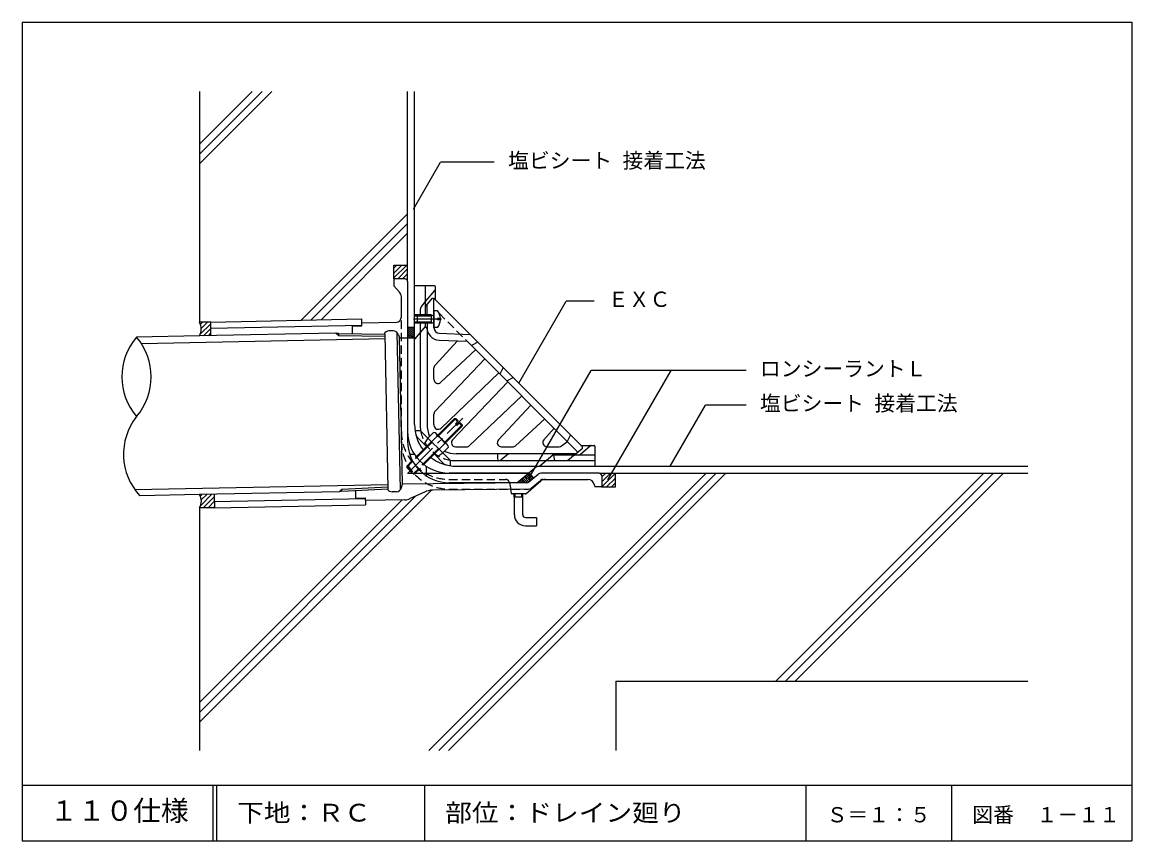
# Model space of a CAD drawing. Units: millimetres, scale not verified. Extents: x -399 to 401, y -623 to 607.
# Drawn here: x -399 to 401, y -623 to -33 of the extents above; entities that cross this region are included whole.
import ezdxf
from ezdxf.enums import TextEntityAlignment as Align

# ---------------------------------------------------------------- set-up
doc = ezdxf.new("R2010")
doc.units = ezdxf.units.MM
doc.header["$LTSCALE"] = 5
doc.linetypes.add('CHAIN1', pattern=[8, 5, -1, 1, -1])
doc.linetypes.add('DASHED1', pattern=[1.8, 1.2, -0.6])
for name, color, linetype in [('2-1', 4, 'Continuous'), ('2-2_in line', 7, 'Continuous'), ('2-3', 3, 'Continuous'), ('2-4_out line', 2, 'Continuous'), ('2-7_ビス', 7, 'Continuous'), ('2-8_drain他', 4, 'Continuous'), ('2-9_strainer他', 4, 'Continuous'), ('2-A_moji', 7, 'Continuous'), ('2-D_ハッチ他', 4, 'Continuous'), ('2-E_con他', 4, 'Continuous'), ('F-2', 7, 'Continuous'), ('F-5', 6, 'Continuous'), ('F-7', 1, 'Continuous'), ('F-A', 7, 'Continuous')]:
    doc.layers.add(name, color=color, linetype=linetype)
doc.styles.add('HG丸ｺﾞｼｯｸM-PRO', font='')
doc.styles.add('ＭＳ ゴシック', font='')
doc.styles.get('HG丸ｺﾞｼｯｸM-PRO').set_extended_font_data('HG丸ｺﾞｼｯｸM-PRO')
doc.styles.get('ＭＳ ゴシック').set_extended_font_data('MS Gothic')

msp = doc.modelspace()

# ---------------------------------------------------------------- linework, layer by layer
at = {"layer": '2-1'}
for p, q in [((-263.028, -248.907), (-154.14, -246.689)), ((-154.079, -249.689), (-154.14, -246.689)), ((-262.824, -258.755), (-263.028, -248.907)), ((-262.937, -253.406), (-154.048, -251.188)), ((-313.119, -264.281), (-137.204, -260.697)), ((-172.679, -256.919), (-271.036, -258.923)), ((-170.847, -257.207), (-172.679, -256.919)), ((-170.817, -258.706), (-172.678, -256.919)), ((-170.847, -257.207), (-170.817, -258.706)), ((-170.847, -257.207), (-137.268, -257.572)), ((-170.817, -258.706), (-137.237, -259.071)), ((-134.996, -369.101), (-137.268, -257.572)), ((-317.733, -369.697), (-135.059, -365.975)), ((-168.563, -369.333), (-135.026, -367.601)), ((-170.35, -371.195), (-271.036, -373.246)), ((-260.5, -373.032), (-260.3, -382.879)), ((-168.563, -369.333), (-170.351, -371.195)), ((-168.533, -370.833), (-170.35, -371.195)), ((-168.533, -370.833), (-168.563, -369.333)), ((-168.533, -370.833), (-134.996, -369.101)), ((-260.392, -378.38), (-151.503, -376.162)), ((-260.3, -382.879), (-151.411, -380.661)), ((-151.472, -377.662), (-151.411, -380.661))]:
    msp.add_line(p, q, dxfattribs=at)
at = {"layer": '2-2_in line'}
for p, q in [((-121.037, -219.826), (-121.037, -82.826)), ((-131.037, -207.827), (-121.036, -207.827)), ((-131.037, -217.827), (-131.037, -207.827)), ((-263.028, -248.907), (-271.036, -248.907)), ((-121.036, -260.268), (-116.036, -260.268)), ((-121.036, -357.826), (-33.815, -357.826)), ((-30.215, -361.333), (-33.429, -357.503)), ((16.963, -357.826), (326.084, -357.826)), ((28.846, -367.826), (28.846, -357.826)), ((18.846, -367.826), (28.846, -367.826)), ((-260.3, -382.879), (-271.036, -382.879))]:
    msp.add_line(p, q, dxfattribs=at)
msp.add_arc((-349.838, -288.428), 43.947, 319.43278, 40.56722, dxfattribs=at)
at = {"layer": '2-3'}
for p, q in [((-271.036, -82.826), (-271.036, -248.907)), ((-271.036, -258.923), (-316.454, -259.848)), ((-271.036, -373.246), (-314.125, -374.124)), ((-271.036, -382.878), (-271.036, -557.826)), ((28.964, -507.826), (326.084, -507.826)), ((28.964, -507.826), (28.964, -557.826))]:
    msp.add_line(p, q, dxfattribs=at)
for centre, radius, start, end in [((-281.222, -253.915), 11.351, 333.81919, 26.18081), ((-283.07, -288.428), 43.947, 139.43278, 220.56722), ((-281.934, -344.206), 43.947, 141.76605, 222.90393), ((-279.162, -378.063), 9.446, 329.34187, 30.65813)]:
    msp.add_arc(centre, radius, start, end, dxfattribs=at)
at = {"layer": '2-4_out line'}
for p, q in [((-116.037, -252.544), (-116.037, -82.826)), ((-121.036, -252.544), (-116.036, -252.544)), ((-42.267, -364.918), (-27.856, -352.826)), ((-27.856, -352.826), (326.084, -352.826))]:
    msp.add_line(p, q, dxfattribs=at)
at = {"layer": '2-7_ビス'}
for p, q in [((-123.036, -217.827), (-131.037, -217.827)), ((-131.037, -217.827), (-131.037, -222.826)), ((-126.88, -227.284), (-131.037, -222.826)), ((-121.036, -219.826), (-121.036, -334.827)), ((-125.537, -245.188), (-125.537, -230.694)), ((-161.036, -251.831), (-154.038, -251.688)), ((-161.036, -251.831), (-160.925, -257.315)), ((-129.455, -249.187), (-154.079, -249.689)), ((-154.038, -251.688), (-154.079, -249.689)), ((-131.544, -255.231), (-134.509, -255.291)), ((-126.194, -369.774), (-128.499, -256.543)), ((-127.64, -258.053), (-127.365, -258.946)), ((-124.773, -365.879), (-126.935, -259.701)), ((-125.413, -260.357), (-121.036, -260.268)), ((-116.064, -344.368), (-118.378, -344.368)), ((-107.578, -352.854), (-107.578, -359.034)), ((-33.815, -357.826), (-91.037, -357.826)), ((-33.557, -364.137), (-26.873, -358.528)), ((16.963, -357.826), (-24.945, -357.826)), ((18.964, -359.826), (18.964, -367.826)), ((-125.395, -368.231), (-124.773, -365.879)), ((-35.451, -364.839), (-124.773, -365.879)), ((-35.471, -364.826), (-91.037, -364.826)), ((-35.897, -372.71), (-24.917, -363.496)), ((-31.897, -368.618), (-25.235, -363.028)), ((-23.307, -362.326), (8.79, -362.326)), ((13.71, -366.432), (13.963, -367.826)), ((18.964, -367.826), (13.963, -367.826)), ((-158.623, -370.321), (-158.512, -375.805)), ((-158.512, -375.805), (-151.513, -375.663)), ((-151.472, -377.662), (-151.513, -375.663)), ((-129.18, -371.207), (-132.147, -371.267)), ((-108.931, -371.489), (-119.148, -376.176)), ((-33.79, -369.32), (-102.852, -370.124)), ((-46.114, -372.42), (-46.676, -369.47)), ((-36.219, -372.826), (-45.623, -372.826)), ((-44.212, -374.826), (-44.212, -372.826)), ((-44.212, -374.826), (-37.862, -374.826)), ((-44.037, -387.826), (-44.037, -374.826)), ((-43.397, -374.826), (-43.397, -372.826)), ((-38.677, -374.826), (-38.677, -372.826)), ((-38.037, -387.826), (-38.037, -374.826)), ((-37.862, -374.826), (-37.862, -372.826)), ((-123.114, -377.085), (-151.472, -377.662)), ((-36.037, -389.827), (-28.037, -389.827)), ((-28.037, -389.827), (-28.037, -395.826)), ((-36.037, -395.826), (-28.037, -395.826))]:
    msp.add_line(p, q, dxfattribs=at)
at = {"layer": '2-7_ビス', "linetype": 'DASHED1'}
for p, q in [((-125.537, -334.826), (-125.537, -245.188)), ((-91.037, -362.326), (-50.519, -362.326)), ((-47.572, -364.765), (-46.655, -369.577)), ((-91.037, -369.326), (-34.348, -369.326))]:
    msp.add_line(p, q, dxfattribs=at)
at = {"layer": '2-7_ビス'}
for centre, radius, start, end in [((-123.036, -219.826), 2, 0, 90), ((-130.537, -230.694), 5, 0, 43.00006), ((-129.536, -245.188), 4, 271.16649, 0), ((-134.428, -259.29), 4, 91.16649, 154.41655), ((-131.463, -259.23), 4, 17.11238, 91.16684), ((-125.453, -258.358), 2, 197.11249, 271.16684), ((-91.037, -327.826), 30, 180, 270), ((-91.037, -334.827), 30, 180, 270), ((-118.378, -342.868), 1.5, 196.39026, 270), ((-106.079, -359.034), 1.5, 180, 238.14412), ((-24.945, -360.826), 3, 90, 129.99988), ((16.963, -359.826), 2, 0, 90), ((-35.471, -361.826), 3, 270, 310.00003), ((-35.486, -361.839), 3, 270.66714, 310.00003), ((-23.307, -365.326), 3, 90, 130.00003), ((-21.703, -367.326), 5, 90, 129.99965), ((8.79, -367.326), 5, 10.30489, 90), ((-132.229, -367.268), 4, 207.91092, 271.16684), ((-129.262, -367.208), 4, 271.16684, 345.18356), ((-102.677, -385.123), 15, 90.66724, 114.6427), ((-45.623, -372.326), 0.5, 190.78462, 270), ((-36.219, -372.326), 0.5, 270, 309.9993), ((-33.825, -366.32), 3, 270.66714, 309.99988), ((-123.318, -367.086), 10, 271.16655, 294.64264), ((-36.037, -387.826), 8, 180, 270), ((-36.037, -387.826), 2, 180, 270)]:
    msp.add_arc(centre, radius, start, end, dxfattribs=at)
at = {"layer": '2-7_ビス', "linetype": 'DASHED1'}
for centre, radius, start, end in [((-91.037, -327.826), 34.5, 180, 269.99995), ((-91.037, -334.826), 34.5, 180, 269.99995), ((-50.519, -365.326), 3, 10.78444, 90)]:
    msp.add_arc(centre, radius, start, end, dxfattribs=at)
at = {"layer": '2-8_drain他'}
for p, q in [((-108.036, -237.735), (-103.036, -231.826)), ((-103.036, -231.826), (-102.036, -231.826)), ((-102.036, -231.826), (4.964, -338.826)), ((-102.036, -252.977), (-102.036, -231.826)), ((-107.037, -243.826), (-107.037, -236.553)), ((-114.036, -243.826), (-114.036, -249.826)), ((-104.036, -243.826), (-114.036, -243.826)), ((-104.036, -244.696), (-114.036, -244.696)), ((-104.036, -244.696), (-102.164, -243.644)), ((-104.036, -243.826), (-103.273, -244.267)), ((-104.036, -243.826), (-104.036, -249.826)), ((-99.436, -240.826), (-102.036, -240.826)), ((-102.036, -240.826), (-102.036, -252.826)), ((-99.436, -247.305), (-99.436, -246.347)), ((-97.448, -246.347), (-99.436, -246.347)), ((-97.448, -247.305), (-99.436, -247.305)), ((-104.036, -248.956), (-114.036, -248.956)), ((-104.036, -249.826), (-114.036, -249.826)), ((-108.242, -252.585), (-108.611, -252.511)), ((-107.037, -249.826), (-107.037, -322.826)), ((-104.036, -248.956), (-102.164, -250.008)), ((-104.036, -249.826), (-103.273, -249.385)), ((-99.436, -252.826), (-102.036, -252.826)), ((-85.169, -262.45), (-101.247, -279.983)), ((-98.19, -256.974), (-76.036, -257.826)), ((-70.38, -263.483), (-74.976, -265.958)), ((-71.986, -268.948), (-96.985, -292.374)), ((-101.212, -313.209), (-65.416, -275.518)), ((-102.036, -290.185), (-102.036, -282.011)), ((-55.332, -285.602), (-96.955, -325.425)), ((-52.072, -281.791), (-54.547, -286.387)), ((-48.812, -292.122), (-88.635, -333.745)), ((-49.597, -291.337), (-45.001, -288.862)), ((-76.419, -338.001), (-38.728, -302.206)), ((-32.158, -308.776), (-55.584, -333.775)), ((-102.036, -322.826), (-102.036, -315.275)), ((-22.173, -318.761), (-43.193, -338.037)), ((-22.724, -333.85), (-15.422, -325.512)), ((-10.014, -338.211), (-5.878, -335.056)), ((-3.521, -330.341), (-5.996, -334.937)), ((-86.037, -338.826), (-78.485, -338.826)), ((0.236, -343.826), (-86.037, -343.826)), ((-53.395, -338.826), (-45.221, -338.826)), ((-20.468, -338.826), (-11.833, -338.826)), ((-0.945, -344.826), (4.964, -339.826)), ((4.964, -339.826), (4.964, -338.826))]:
    msp.add_line(p, q, dxfattribs=at)
at = {"layer": '2-8_drain他', "linetype": 'CHAIN1'}
msp.add_line((-96.573, -246.826), (-116.726, -246.826), dxfattribs=at)
at = {"layer": '2-8_drain他', "linetype": 'DASHED1'}
for p, q in [((-98.408, -242.525), (-78.186, -262.747)), ((-15.795, -345.032), (-15.036, -348.826)), ((-5.673, -348.826), (-0.945, -344.826))]:
    msp.add_line(p, q, dxfattribs=at)
at = {"layer": '2-8_drain他'}
msp.add_lwpolyline([(-98.382, -261.971), (-78.186, -262.747), (1.675, -342.609)], dxfattribs=at)
for centre, radius, start, end in [((-102.286, -243.426), 0.25, 299.32918, 0), ((-107.436, -246.826), 10, 2.74562, 36.86987), ((-107.436, -246.826), 10, 323.13013, 357.25438), ((-108.536, -254.056), 1.5, 0, 78.6897), ((-98.036, -252.977), 9, 180, 267.79758), ((-102.286, -250.226), 0.25, 0, 60.67082), ((-98.036, -252.977), 4, 180, 267.79758), ((-99.036, -282.011), 3, 137.47789, 180.00017), ((-99.036, -290.185), 3, 180.00034, 313.13882), ((-99.036, -315.275), 3, 136.47731, 180.00017), ((-86.037, -322.826), 21, 180, 204.07584), ((-86.037, -322.826), 16, 180, 181.89961), ((-99.029, -323.257), 3, 181.89812, 313.73378), ((-86.467, -335.819), 3, 136.26622, 268.10188), ((-53.395, -335.826), 3, 136.86118, 269.99966), ((-20.468, -335.826), 3, 138.78688, 270), ((-86.037, -322.826), 21, 245.92543, 270), ((-86.037, -322.826), 16, 268.10173, 270), ((-78.485, -335.826), 3, 269.99983, 313.52269), ((-45.221, -335.826), 3, 269.99983, 312.52211), ((-17.266, -345.326), 1.5, 19.47171, 90), ((-11.833, -335.826), 3, 270, 307.34552)]:
    msp.add_arc(centre, radius, start, end, dxfattribs=at)
at = {"layer": '2-8_drain他', "linetype": 'DASHED1'}
msp.add_arc((-17.266, -345.326), 1.5, 11.30984, 19.47171, dxfattribs=at)
at = {"layer": '2-9_strainer他'}
for p, q in [((-101.537, -222.826), (-116.036, -222.826)), ((-108.036, -243.826), (-108.036, -222.826)), ((-101.036, -232.826), (-101.036, -223.326)), ((-108.036, -234.099), (-101.155, -225.966)), ((-114.036, -243.826), (-116.036, -243.826)), ((-114.036, -244.696), (-116.036, -244.696)), ((-114.036, -248.956), (-116.036, -248.956)), ((-114.036, -249.826), (-116.036, -249.826)), ((-108.036, -251.826), (-116.036, -261.36)), ((-116.036, -322.826), (-116.036, -252.544)), ((-112.036, -252.826), (-112.036, -322.826)), ((-108.036, -251.826), (-108.036, -249.826)), ((-99.285, -330.418), (-87.289, -318.422)), ((-98.79, -330.913), (-86.299, -318.422)), ((-87.289, -318.422), (-86.299, -318.422)), ((-87.289, -318.422), (-84.991, -320.72)), ((-86.299, -318.422), (-84.496, -320.225)), ((-111.66, -327.236), (-115.711, -327.236)), ((-90.446, -348.449), (-111.66, -327.236)), ((-94.123, -335.581), (-81.632, -323.089)), ((-93.628, -336.075), (-81.632, -324.079)), ((-86.617, -322.346), (-84.496, -320.225)), ((-86.617, -322.346), (-85.556, -323.407)), ((-85.556, -323.407), (-83.435, -321.286)), ((-83.93, -321.781), (-81.632, -324.079)), ((-83.435, -321.286), (-81.632, -323.089)), ((-81.632, -323.089), (-81.632, -324.079)), ((-114.889, -346.022), (-103.882, -335.014)), ((-114.454, -346.578), (-103.387, -335.509)), ((-107.417, -338.55), (-114.311, -331.656)), ((-106.356, -332.54), (-109.185, -336.782)), ((-102.27, -328.454), (-106.356, -332.54)), ((-99.617, -331.108), (-103.703, -335.194)), ((-100.433, -329.27), (-92.48, -337.223)), ((-109.787, -351.244), (-98.72, -340.177)), ((-109.232, -351.678), (-98.225, -340.672)), ((-99.992, -345.975), (-95.75, -343.146)), ((-94.318, -336.407), (-98.403, -340.493)), ((-91.664, -339.061), (-95.75, -343.146)), ((-56.146, -343.826), (-56.146, -347.36)), ((-48.187, -343.826), (-53.737, -348.483)), ((3.25, -344.353), (10.824, -337.944)), ((3.964, -337.826), (13.463, -337.826)), ((13.964, -338.326), (13.964, -352.826)), ((-94.866, -351.101), (-101.76, -344.207)), ((-90.447, -348.45), (-90.447, -352.5)), ((-86.037, -348.826), (13.964, -348.826)), ((-16.269, -344.826), (-25.803, -352.826)), ((13.964, -344.826), (-16.269, -344.826)), ((-86.037, -352.826), (-27.856, -352.826))]:
    msp.add_line(p, q, dxfattribs=at)
at = {"layer": '2-9_strainer他', "linetype": 'DASHED1'}
for p, q in [((-110.853, -237.428), (-108.036, -234.099)), ((-112.036, -240.658), (-112.036, -243.826)), ((-112.036, -249.826), (-112.036, -252.826)), ((-121.654, -352.787), (-114.889, -346.022)), ((-121.654, -353.777), (-114.454, -346.578)), ((-116.987, -358.444), (-109.787, -351.244)), ((-115.997, -358.444), (-109.232, -351.678)), ((-121.654, -352.787), (-121.654, -353.777)), ((-121.654, -352.787), (-115.997, -358.444)), ((-121.654, -353.777), (-116.987, -358.444)), ((-116.987, -358.444), (-115.997, -358.444))]:
    msp.add_line(p, q, dxfattribs=at)
at = {"layer": '2-9_strainer他', "linetype": 'CHAIN1'}
msp.add_line((-120.738, -357.528), (-81.331, -318.121), dxfattribs=at)
at = {"layer": '2-9_strainer他'}
for centre, radius, start, end in [((-101.537, -223.326), 0.5, 0, 90), ((-101.537, -225.643), 0.5, 319.76698, 0), ((-86.037, -322.826), 30, 180, 217.33746), ((-86.037, -322.826), 26, 180, 189.76585), ((-112.19, -329.535), 3, 194.38683, 225.00034), ((-102.413, -331.25), 2.8, 2.92557, 87.07463), ((-103.591, -340.381), 10.089, 23.19786, 66.80214), ((-94.461, -339.203), 2.8, 2.92572, 87.07426), ((11.147, -338.326), 0.5, 90, 130.23669), ((13.463, -338.326), 0.5, 0, 90), ((-86.037, -322.826), 30, 232.66237, 270), ((-92.745, -348.98), 3, 224.99919, 255.6127), ((-86.037, -322.826), 26, 260.23466, 270), ((-54.679, -347.36), 1.466, 180, 309.99997), ((1.958, -342.826), 2, 270, 310.23657)]:
    msp.add_arc(centre, radius, start, end, dxfattribs=at)
at = {"layer": '2-9_strainer他', "linetype": 'DASHED1'}
for centre, radius, start, end in [((-107.037, -240.658), 5, 139.76291, 180), ((-86.037, -322.826), 26, 189.76584, 260.23466)]:
    msp.add_arc(centre, radius, start, end, dxfattribs=at)
at = {"layer": '2-A_moji'}
for p, q in [((-116.826, -167.623), (-97.307, -133.815)), ((-58.602, -133.815), (-97.307, -133.815)), ((-40.832, -293.03), (-6.644, -233.815)), ((13.418, -233.815), (-6.644, -233.815)), ((-33.363, -361.268), (11.355, -283.815)), ((122.991, -283.815), (11.355, -283.815)), ((23.428, -362.61), (68.92, -283.815)), ((68.303, -352.88), (93.744, -308.815)), ((122.991, -308.815), (93.744, -308.815))]:
    msp.add_line(p, q, dxfattribs=at)
at = {"layer": '2-D_ハッチ他'}
for p, q in [((-131.037, -217.169), (-121.694, -207.827)), ((-131.037, -213.634), (-125.229, -207.827)), ((-131.037, -210.098), (-128.765, -207.827)), ((-128.158, -217.827), (-121.036, -210.705)), ((-124.623, -217.827), (-121.036, -214.24)), ((-121.087, -217.827), (-121.036, -217.776)), ((-270.5, -257.638), (-263.003, -250.141)), ((-270.406, -250.473), (-268.84, -248.907)), ((-269.88, -253.483), (-265.304, -248.907)), ((-268.191, -258.865), (-262.931, -253.604)), ((-121.036, -252.617), (-116.036, -257.617)), ((-121.036, -254.031), (-116.036, -259.031)), ((-121.036, -255.446), (-116.214, -260.268)), ((-119.695, -252.544), (-116.036, -256.203)), ((-118.281, -252.544), (-116.036, -254.789)), ((-116.867, -252.544), (-116.036, -253.375)), ((-264.582, -258.791), (-262.859, -257.068)), ((-121.036, -256.86), (-117.629, -260.268)), ((-121.036, -258.274), (-119.043, -260.268)), ((-121.036, -259.688), (-120.457, -260.268)), ((-36.338, -359.943), (-32.789, -363.492)), ((-35.569, -359.298), (-32.02, -362.847)), ((-34.8, -358.653), (-31.251, -362.202)), ((-34.031, -358.008), (-30.482, -361.556)), ((18.964, -367.69), (28.827, -357.826)), ((18.964, -364.154), (25.291, -357.826)), ((18.964, -360.618), (21.756, -357.826)), ((-41.721, -364.46), (-41.355, -364.826)), ((-40.952, -363.815), (-39.94, -364.826)), ((-40.183, -363.17), (-38.526, -364.826)), ((-39.414, -362.524), (-37.112, -364.826)), ((-38.645, -361.879), (-35.698, -364.826)), ((-37.876, -361.234), (-34.327, -364.783)), ((-37.107, -360.589), (-33.558, -364.137)), ((22.363, -367.826), (28.846, -361.343)), ((25.898, -367.826), (28.846, -364.878)), ((-270.978, -373.413), (-270.806, -373.241)), ((-270.495, -374.306), (-269.402, -373.213)), ((-270.218, -381.099), (-262.184, -373.066)), ((-269.764, -377.11), (-265.793, -373.139)), ((-268.462, -382.879), (-260.462, -374.88)), ((-264.926, -382.879), (-260.392, -378.345)), ((-261.391, -382.879), (-260.322, -381.81))]:
    msp.add_line(p, q, dxfattribs=at)
at = {"layer": '2-E_con他'}
for p, q in [((-271.036, -127.917), (-225.945, -82.826)), ((-271.036, -134.988), (-218.874, -82.826)), ((-271.036, -120.846), (-233.017, -82.826)), ((-197.768, -247.578), (-121.036, -170.846)), ((-190.55, -247.431), (-121.036, -177.917)), ((-183.332, -247.284), (-121.036, -184.988)), ((-105.671, -557.826), (94.329, -357.826)), ((-98.6, -557.826), (101.4, -357.826)), ((-91.529, -557.826), (108.471, -357.826)), ((144.329, -507.826), (294.329, -357.826)), ((151.4, -507.826), (301.4, -357.826)), ((158.471, -507.826), (308.471, -357.826)), ((-271.036, -537.334), (-103.873, -370.171)), ((-271.036, -530.263), (-115.086, -374.312)), ((-271.036, -523.192), (-124.967, -377.122))]:
    msp.add_line(p, q, dxfattribs=at)
at = {"layer": 'F-2'}
for p, q in [((-108.916, -582.826), (-108.916, -622.826)), ((166.084, -582.826), (166.084, -622.826)), ((271.084, -582.826), (271.084, -622.826))]:
    msp.add_line(p, q, dxfattribs=at)
at = {"layer": 'F-5'}
for p, q in [((-398.916, -582.826), (401.084, -582.826)), ((-261.416, -582.826), (-261.416, -622.826)), ((-258.916, -582.826), (-258.916, -622.826))]:
    msp.add_line(p, q, dxfattribs=at)
at = {"layer": 'F-7'}
for p, q in [((-398.916, -32.826), (401.084, -32.826)), ((-398.916, -32.826), (-398.916, -622.826)), ((401.084, -32.826), (401.084, -622.826)), ((-398.916, -622.826), (401.084, -622.826))]:
    msp.add_line(p, q, dxfattribs=at)

# ---------------------------------------------------------------- texts
at = {"layer": '2-A_moji', "style": 'ＭＳ ゴシック'}
for s, p in [('塩ビシート 接着工法', (-48.602, -141.315)), ('ＥＸＣ', (23.418, -241.315)), ('ロンシーラントＬ', (132.991, -291.315)), ('塩ビシート 接着工法', (132.991, -316.315))]:
    msp.add_text(s, height=11, dxfattribs=at).set_placement(p, align=Align.BOTTOM_LEFT)
at = {"layer": 'F-A', "style": 'HG丸ｺﾞｼｯｸM-PRO'}
for s, height, p in [('１１０仕様', 14.66, (-378.916, -612.826)), ('Ｓ＝１：５', 11, (181.084, -612.826)), ('図番', 11, (286.084, -612.826)), ('１－１１', 11, (332.502, -612.826))]:
    msp.add_text(s, height=height, dxfattribs=at).set_placement(p, align=Align.BOTTOM_LEFT)
at = {"layer": 'F-A', "style": 'HG丸ｺﾞｼｯｸM-PRO', "width": 1.1}
for s, p in [('下地：ＲＣ', (-243.916, -612.826)), ('部位：ドレイン廻り', (-93.916, -612.826))]:
    msp.add_text(s, height=12.83, dxfattribs=at).set_placement(p, align=Align.BOTTOM_LEFT)

doc.saveas('drawing.dxf')
